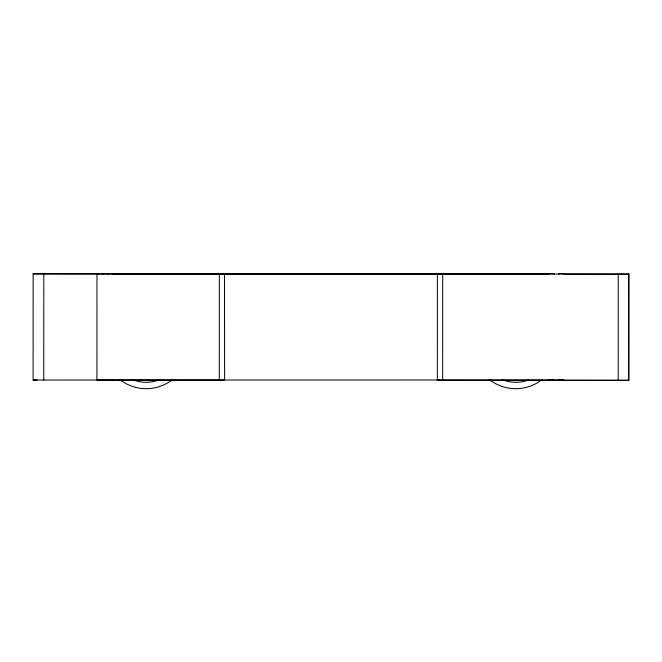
<?xml version="1.0" encoding="UTF-8"?>
<svg xmlns="http://www.w3.org/2000/svg" width="662" height="662" viewBox="0 0 662 662"><rect width="100%" height="100%" fill="white"/><g stroke="black" fill="none" stroke-linecap="round" stroke-linejoin="round"><path stroke-width="0.99" d="M43.75 380.038L43.791 273.861M96.983 273.845L96.942 380.046L224.625 380.112L224.476 273.919M219.304 380.104L219.345 273.936M442.663 380.22L442.704 274.043M618.217 380.286L618.258 274.109M628.147 380.294L628.859 380.294L628.9 274.093L33.15 273.861L548.351 273.919M107.443 274.49L108.105 273.836M103.247 379.566L102.593 380.228M558.571 274.242L559.233 273.588L563.172 273.588L564.628 274.424M97.198 274.672L98.655 273.836M113.492 379.384L112.035 380.228M548.326 274.424L549.783 273.588L553.722 273.588L554.384 274.242M554.293 379.649L548.947 379.748M564.007 379.748L558.662 379.649M113.715 274.159L548.351 274.159M628.188 274.118L628.9 274.118M113.699 274.333L548.326 274.333M563.751 379.963L33.108 380.038L33.141 273.82L33.853 273.845M37.039 380.021L33.108 380.038L33.812 380.021M437.135 380.245L628.859 380.294M564.851 274.093L628.685 274.142L628.643 380.319L564.81 380.269M440.048 274.043L437.383 274.043L437.342 380.22L440.007 380.22M112.035 273.836L113.492 274.672M102.593 273.836L103.247 274.49M108.105 380.228L107.443 379.566M98.655 380.228L97.198 379.384M548.351 273.836L548.351 274.672M113.715 273.836L113.715 274.672M172.608 379.5A42.558 42.558 0 0 1 119.756 379.5M159.137 379.914A36.178 36.178 0 0 1 133.219 379.914M542.153 379.5A42.558 42.558 0 0 1 489.301 379.5M528.681 379.914A36.178 36.178 0 0 1 502.764 379.914"/></g></svg>
